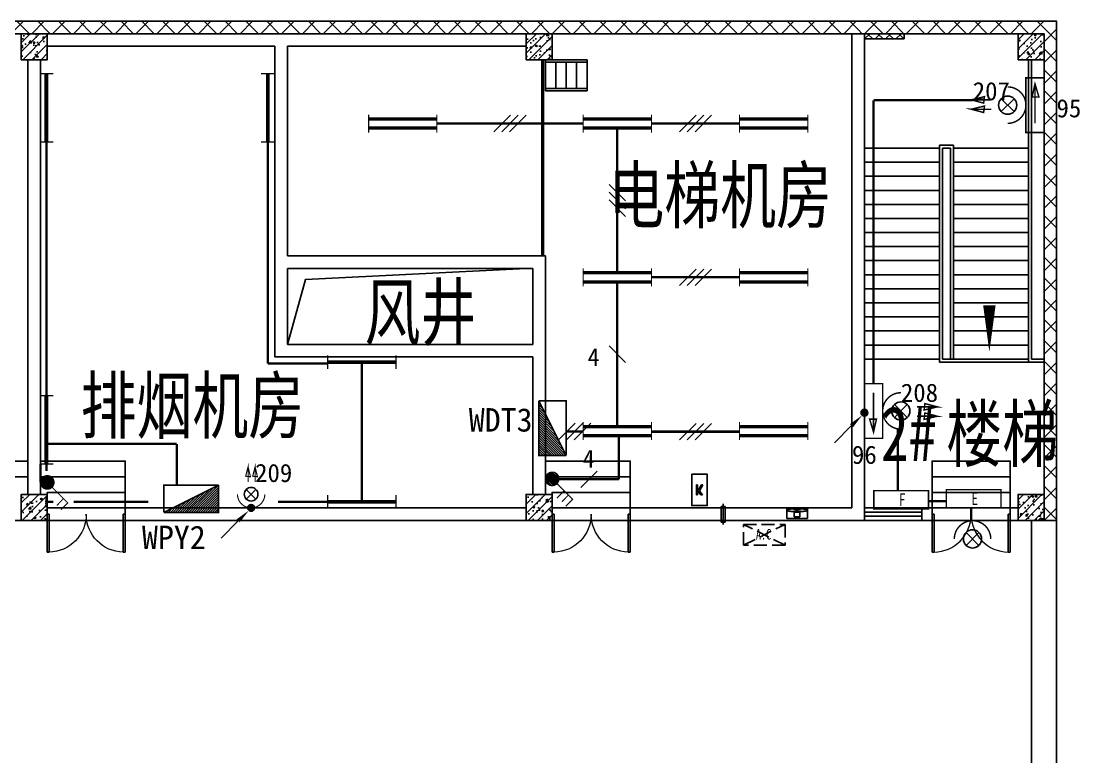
# Model space of a CAD drawing. Header units: millimetres. Extents: x -633009578 to 5705885, y -633235091 to 2571734.
# Drawn here: x 3148226 to 3168564, y 1772623 to 1786753 of the extents above; entities that cross this region are included whole.
import ezdxf

# ---------------------------------------------------------------- set-up
doc = ezdxf.new("R2010")
doc.units = ezdxf.units.MM
doc.header["$LTSCALE"] = 1000
doc.header["$MEASUREMENT"] = 0
doc.linetypes.add('DASH', pattern=[0.35, 0.25, -0.1])
doc.layers.get('0').update_dxf_attribs({"color": 9})
for name, color, linetype in [('000000000000电气', 7, 'Continuous'), ('3T_WOOD', 21, 'Continuous'), ('A-COLUM(柱)', 255, 'Continuous'), ('A-DOOR(门）', 4, 'Continuous'), ('A-EQPM(设备)', 15, 'Continuous'), ('A-F-AREA(计算)', 5, 'Continuous'), ('A-HATH(填充)', 8, 'Continuous'), ('A-LM-QPM(设备)', 8, 'Continuous'), ('A-LM-RAIL(栏杆)', 167, 'Continuous'), ('A-OTHER(其它)', 192, 'Continuous'), ('A-ROOF(屋顶)', 11, 'Continuous'), ('A-ROOF-G(钢构)', 25, 'Continuous'), ('A-STAR(楼梯)', 51, 'Continuous'), ('A-TEXT(房间)', 243, 'Continuous'), ('A-WALL(墙)', 255, 'Continuous'), ('A-WINDOW（窗）', 4, 'Continuous'), ('DIM_SYMB', 3, 'Continuous'), ('DUCT-排烟管设备', 7, 'Continuous'), ('WALL', 9, 'Continuous'), ('电-弱电平面-箭头', 3, 'Continuous'), ('电-强电平面-标注', 3, 'Continuous'), ('电-强电平面-线缆', 3, 'Continuous'), ('设备-照明', 3, 'Continuous'), ('设备-箱柜', 3, 'Continuous')]:
    doc.layers.add(name, color=color, linetype=linetype)
doc.styles.add('_TCH', font='simhei.ttf', dxfattribs={"width": 0.75, "bigfont": 'hztxt.shx'})
doc.styles.add('_TCH_DIM', font='simhei.ttf', dxfattribs={"width": 0.8, "bigfont": 'hztxt.shx'})
doc.styles.add('ELEC-DIM', font='simhei.ttf')
doc.styles.add('IDQSTYLE', font='simhei.ttf', dxfattribs={"width": 0.707, "bigfont": 'hztxt.shx'})
doc.styles.get("Standard").update_dxf_attribs({"font": 'simhei.ttf', "bigfont": 'hztxt.shx'})
doc.styles.add('宋体', font='simhei.ttf')
pattern_1 = [(45, (-2085598.514908035, -974312.4123308776), (-200.0002033111466, 200.0002033111467), []), (135, (-2085598.514908035, -974312.4123308776), (-200.0002033111467, -200.0002033111466), [])]

# ---------------------------------------------------------------- blocks, each defined once
blk = doc.blocks.new('31231')
at = {"layer": 'A-EQPM(设备)', "linetype": 'DASH', "ltscale": 500}
blk.add_lwpolyline([(46923.81837394973, 1033154.040788963), (47003.81837394973, 1033154.040788963), (47003.81837394973, 1032854.040788963), (46923.81837394973, 1032854.040788963)], close=True, dxfattribs=at)
blk.add_lwpolyline([(46963.81837394973, 1033204.040788963), (46963.81837394973, 1032804.040788963)], dxfattribs=at)
blk = doc.blocks.new('VdFDAFDFfasdgfswgre')
at = {"layer": 'A-LM-QPM(设备)'}
for p, q in [((-18.82899837940931, -406.182118716184), (32.44091908354312, -219.865729555022)), ((5.094279481098056, -412.765245873481), (-18.82899837940931, -406.182118716184)), ((26.97990751266479, -333.232229411602), (5.094279481098056, -412.765245873481)), ((49.2817729152739, -324.0305588338524), (26.97990751266479, -333.232229411602)), ((26.97990751266479, -333.232229411602), (49.2817729152739, -324.0305588338524)), ((67.04131023027003, -429.8116214922629), (26.97990751266479, -333.232229411602)), ((32.44091908354312, -219.865729555022), (56.36419694311917, -226.448856712319)), ((56.36419694311917, -226.448856712319), (37.18157476373017, -296.1590703437105)), ((37.18157476373017, -296.1590703437105), (49.2817729152739, -324.0305588338524)), ((49.2817729152739, -324.0305588338524), (125.9159782715142, -245.5878820237704)), ((153.1663345098495, -253.0865434217267), (58.93851659074426, -349.0140868732706)), ((58.93851659074426, -349.0140868732706), (97.61874484550208, -438.2258171304129)), ((125.9159782715142, -245.5878820237704), (153.1663345098495, -253.0865434217267)), ((97.61874484550208, -438.2258171304129), (67.04131023027003, -429.8116214922629))]:
    blk.add_line(p, q, dxfattribs=at)
blk.add_lwpolyline([(0, 0), (289.248551459983, -79.59444376500323), (130.0596639309078, -658.0915466849692), (-159.1888875309378, -578.4971029208973)], close=True, dxfattribs=at)
blk = doc.blocks.new('1fdasdas')
at = {"layer": 'A-EQPM(设备)', "linetype": 'DASH'}
for p, q in [((800.000240216963, -0.0003133723512291908), (0.0002401703968644142, 399.9996865927242)), ((0.0002401703968644142, -0.0003133723512291908), (800.000240216963, 399.9996865927242))]:
    blk.add_line(p, q, dxfattribs=at)
blk.add_lwpolyline([(0.0002401703968644142, 399.9996865927242), (800.000240216963, 399.9996865927242), (800.000240216963, -0.0003133723512291908), (0.0002401703968644142, -0.0003133723512291908)], close=True, dxfattribs=at)
at = {"layer": 'A-EQPM(设备)', "style": '_TCH_DIM', "width": 0.7058823529411765}
blk.add_text('A.C', height=204, dxfattribs=at).set_placement((239.6609672275372, 108.2505295248702))
blk = doc.blocks.new('$轴流风机$00000011')
for p, q in [((-500, 500, 1e-08), (-500, -500, 1e-08)), ((500, 500, 1e-08), (-500, 500, 1e-08)), ((-339.4800092864898, 134.6796910074772, 1e-08), (-339.4800092864898, -134.6796910074772, 1e-08)), ((87.95522044965765, 134.6796910074772, 1e-08), (-339.4800092864898, 134.6796910074772, 1e-08)), ((87.95522044965765, -134.6796910074772, 1e-08), (87.95522044965765, 134.6796910074772, 1e-08)), ((87.95522044965765, 0, 1e-08), (288.4946038684575, 0, 1e-08)), ((500, -500, 1e-08), (500, 500, 1e-08)), ((-500, -500, 1e-08), (500, -500, 1e-08)), ((-339.4800092864898, -134.6796910074772, 1e-08), (87.95522044965765, -134.6796910074772, 1e-08))]:
    blk.add_line(p, q)
for centre, radius, start, end in [((633.07206670288, 238.2729985965852, 1e-08), 465.0358888982827, 168.1126115914812, 180), ((633.07206670288, 238.2729985965852, 1e-08), 465.0358888974643, 180, 191.8873884085187), ((462.4428888200782, 274.1909822780144, 1e-08), 290.6672624295167, 153.0603398671826, 168.1126115914812), ((462.4428888200782, 202.3550149151561, 1e-08), 290.6672624290152, 191.8873884085187, 206.9396601328174), ((355.1290658579092, 328.7278263123881, 1e-08), 170.2906702038428, 129.1821255884627, 153.0603398671826), ((355.1290658579092, 147.8181708826014, 1e-08), 170.2906702042031, 206.9396601328174, 230.8178744115374), ((288.4946038684575, 410.4818086252635, 1e-08), 64.8209345055534, 90, 129.1821255884627), ((288.4946038684575, 66.06418856972596, 1e-08), 64.82093450569862, 230.8178744115374, 270), ((288.4946038684575, 410.4818086252635, 1e-08), 64.82093450552276, 50.81787441153735, 90), ((288.4946038684575, 66.06418856972596, 1e-08), 64.82093450561933, 270, 309.1821255884627), ((221.8601418790058, 328.7278263123881, 1e-08), 170.2906702037323, 26.93966013281736, 50.81787441153735), ((221.8601418790058, 147.8181708826014, 1e-08), 170.2906702039885, 309.1821255884627, 333.0603398671827), ((114.5463189241127, 274.1909822780144, 1e-08), 290.6672624295164, 11.88738840851878, 26.93966013281736), ((114.5463189241127, 202.3550149151561, 1e-08), 290.6672624293529, 333.0603398671827, 348.1126115914813), ((-56.08285895868903, 238.2729985965852, 1e-08), 465.0358888982828, 0, 11.88738840851878), ((-56.08285895868903, 238.2729985965852, 1e-08), 465.035888898019, 348.1126115914813, 0), ((633.07206670288, -238.2729985965852, 1e-08), 465.0358888974643, 168.1126115914812, 180), ((633.07206670288, -238.2729985965852, 1e-08), 465.0358888982922, 180, 191.8873884085187), ((462.4428888200782, -202.3550149151561, 1e-08), 290.6672624290063, 153.0603398671826, 168.1126115914812), ((462.4428888200782, -274.1909822780144, 1e-08), 290.6672624295167, 191.8873884085187, 206.9396601328174), ((355.1290658579092, -147.8181708826014, 1e-08), 170.2906702042102, 129.1821255884627, 153.0603398671826), ((355.1290658579092, -328.7278263123881, 1e-08), 170.2906702038428, 206.9396601328174, 230.8178744115374), ((288.4946038684575, -66.06418856972596, 1e-08), 64.82093450570038, 90, 129.1821255884627), ((288.4946038684575, -410.4818086252635, 1e-08), 64.82093450555568, 230.8178744115374, 270), ((288.4946038684575, -66.06418856972596, 1e-08), 64.82093450561933, 50.81787441153735, 90), ((288.4946038684575, -410.4818086252635, 1e-08), 64.82093450552276, 270, 309.1821255884627), ((221.8601418790058, -147.8181708826014, 1e-08), 170.290670203996, 26.93966013281736, 50.81787441153735), ((221.8601418790058, -328.7278263123881, 1e-08), 170.2906702037334, 309.1821255884627, 333.0603398671827), ((114.5463189241127, -202.3550149151561, 1e-08), 290.6672624293437, 11.88738840851878, 26.93966013281736), ((114.5463189241127, -274.1909822780144, 1e-08), 290.6672624295169, 333.0603398671827, 348.1126115914813), ((-56.08285895868903, -238.2729985965852, 1e-08), 465.035888898019, 0, 11.88738840851878), ((-56.08285895868903, -238.2729985965852, 1e-08), 465.0358888982919, 348.1126115914813, 0)]:
    blk.add_arc(centre, radius, start, end)
for p in [(-500, 0, 1e-08), (500, 0, 1e-08)]:
    blk.add_point(p)
blk = doc.blocks.new('$DorLib2D$00000002')
for p, q in [((-0.5, -5.684341886080802e-17), (-0.5000000000000007, 0.4875)), ((-0.4750000000000007, 0.4875), (-0.5000000000000007, 0.4875)), ((-0.475, -2.842170943040401e-17), (-0.4750000000000007, 0.4875)), ((0.475, -2.842170943040401e-17), (0.4750000000000007, 0.4875)), ((0.4750000000000007, 0.4875), (0.5000000000000007, 0.4875)), ((0.5, -5.684341886080802e-17), (0.5000000000000007, 0.4875)), ((-0.5, -5.684341886080802e-17), (-0.475, -2.842170943040401e-17)), ((0.5, -5.684341886080802e-17), (0.475, -2.842170943040401e-17))]:
    blk.add_line(p, q)
at = {"lineweight": 13}
for centre, start, end in [((-0.4875, -4.263256414560601e-17), 0, 88.53071641864632), ((0.4875, -4.263256414560601e-17), 91.4692835813537, 180)]:
    blk.add_arc(centre, 0.4875, start, end, dxfattribs=at)
blk = doc.blocks.new('$TCHSYS$WIN2D')
for p, q in [((-0.5, 0.5), (0.5, 0.5)), ((-0.5, 0.5), (-0.4999999999999999, -0.5)), ((0.5, 0.5), (0.4999999999999998, -0.5)), ((0.5, 0.1666666666666666), (-0.5, 0.1666666666666666)), ((0.5, -0.1666666666666667), (-0.5, -0.1666666666666667)), ((-0.4999999999999999, -0.5), (0.5, -0.5))]:
    blk.add_line(p, q)
blk = doc.blocks.new('_FZH')
h = blk.add_hatch()
h.set_pattern_fill('钢筋混凝土', color=256, scale=0.1, style=0)
h.set_pattern_definition([(45, (0, 0), (-0.1767766952966369, 0.1767766952966369), []), (50, (0, 0), (0.7172601826007535, -0.06275213498259512), [0.07500000000000001, -0.8250000000000001]), (355, (0, 0), (-0.138751333613, 0.7521921337000119), [0.06, -0.66]), (100.4514, (0.05977168000000001, -0.00522934), (0.5785093817140216, 0.6894395420609536), [0.06374019, -0.701142112]), (46.1842, (0, 0.2), (1.067241048625645, -0.1655190143290181), [0.1125, -1.2375]), (96.6356, (0.088936745, 0.186206693), (0.9346627055487033, 0.9741178709004418), [0.095610288, -1.051713]), (351.1842, (0, 0.2), (0.9346619451336272, 0.9741186009253247), [0.09000000000000001, -0.9900000000000001]), (21, (0.1, 0.15), (0.5969070521184617, -0.4026188906653388), [0.07500000000000001, -0.8250000000000001]), (326, (0.1, 0.15), (0.2433153319215824, 0.7251500450468529), [0.06, -0.66]), (71.4514, (0.149742233, 0.116448394), (0.84022262858149, 0.3225304967099524), [0.06374019, -0.701142112]), (37.50000000000001, (0, 0), (0.01215985531729062, 0.3328938538313115), [0, -0.652, 0, -0.67, 0, -0.6625000000000001]), (7.499999999999999, (0, 0), (0.2630695374421486, 0.3944117118823603), [0, -0.382, 0, -0.637, 0, -0.2525]), (-32.5, (-0.223, 0), (0.533822436172409, -0.02255487173437976), [0, -0.25, 0, -0.78, 0, -1.035]), (-42.5, (-0.323, 0), (0.5831861693423862, 0.1001049823323177), [0, -0.325, 0, -0.518, 0, -0.735])])
h.paths.add_polyline_path([(-0.5, -0.5), (0.5, -0.5), (0.5, 0.5), (-0.5, 0.5)])
blk.add_lwpolyline([(-0.5, -0.5), (0.5, -0.5), (0.5, 0.5), (-0.5, 0.5)], close=True)
blk = doc.blocks.new('G$C91E54488')
at = {"layer": 'A-HATH(填充)'}
h = blk.add_hatch(dxfattribs=at)
h.set_pattern_fill('多孔材料', color=256, scale=100, style=0)
h.set_pattern_definition(pattern_1)
h.paths.add_polyline_path([(-17400.00094417762, 135099.9999998963), (-17400.00094417762, 135339.9999998963), (-28350.00094409753, 135339.9999998963), (-28350.00094409753, 135099.9999998963)])
h = blk.add_hatch(dxfattribs=at)
h.set_pattern_fill('多孔材料', color=256, scale=100, style=0)
h.set_pattern_definition(pattern_1)
h.paths.add_polyline_path([(-3070.000944098923, 135099.9999998963), (-3070.000944098923, 135339.9999998963), (-17400.00094417762, 135339.9999998963), (-17400.00094417762, 135099.9999998963)])
h = blk.add_hatch(dxfattribs=at)
h.set_pattern_fill('多孔材料', color=256, scale=100, style=0)
h.set_pattern_definition(pattern_1)
h.paths.add_polyline_path([(499.9990557907149, 135099.9999999873), (739.9990557353012, 135339.9999998551), (-3070.000944098923, 135339.9999998963), (-3070.000944098923, 135099.9999998963)])
h = blk.add_hatch(dxfattribs=at)
h.set_pattern_fill('多孔材料', color=256, scale=100, style=0)
h.set_pattern_definition(pattern_1)
h.paths.add_polyline_path([(739.9990557720885, 125749.999999896), (739.9990557353012, 135339.9999998551), (499.9990557907149, 135099.9999999873), (499.9990557720885, 125749.999999896)])
h = blk.add_hatch(dxfattribs=at)
h.set_pattern_fill('多孔材料', color=256, scale=50, style=0)
h.set_pattern_definition([(45, (-2085698.514908035, -974312.4123308776), (-100.0001016555733, 100.0001016555733), []), (135, (-2085698.514908035, -974312.4123308776), (-100.0001016555733, -100.0001016555733), [])])
h.paths.add_polyline_path([(-2949.996072227135, 134999.9999998986), (-2189.99607214611, 134999.9999998986), (-2189.99607214611, 135099.9999998986), (-2949.996072227135, 135099.9999998986)])
at = {"layer": 'A-DOOR(门）'}
for p, q in [((-17149.99120036978, 125989.9999998879), (-18649.99120036978, 125989.9999998879)), ((-7449.991200644057, 125989.9999998879), (-8949.991200644057, 125989.9999998879)), ((-150.0009441687725, 125989.9999998879), (-1650.000944168773, 125989.9999998879)), ((-17149.99120036978, 125749.9999998879), (-18649.99120036978, 125749.9999998879)), ((-7449.991200644057, 125749.9999998879), (-8949.991200644057, 125749.9999998879)), ((-150.0009441687725, 125749.9999998879), (-1650.000944168773, 125749.9999998879))]:
    blk.add_line(p, q, dxfattribs=at)
at = {"layer": 'A-F-AREA(计算)'}
blk.add_lwpolyline([(-28350.00094409753, 135339.9999998963), (739.9990557916462, 135339.9999998963), (739.9990557916462, 125749.9999998655), (-28350.00094409753, 125749.9999998655)], close=True, dxfattribs=at)
at = {"layer": 'A-LM-RAIL(栏杆)'}
for points in [[(-9144.89515545033, 130829.9999999554), (-9144.895155451726, 134599.9999999431)], [(-9114.89515545033, 130829.9999999554), (-9114.895155451726, 134599.9999999431)]]:
    blk.add_lwpolyline(points, dxfattribs=at)
at = {"layer": 'A-OTHER(其它)'}
blk.add_lwpolyline([(-14034.996069788, 129129.9999997612), (-13687.92904941086, 130376.6820438349), (-9450.000944076106, 130589.9999998371)], dxfattribs=at)
at = {"layer": 'A-ROOF(屋顶)'}
blk.add_line((739.9990557916462, 125749.9999998655), (739.9990558009595, 67399.99999993795), dxfattribs=at)
blk.add_lwpolyline([(259.9990584207699, 77499.99999993795), (259.9990714499727, 125749.9999998045)], dxfattribs=at)
at = {"layer": 'A-ROOF-G(钢构)'}
for points in [[(-9079.895161451306, 134599.999999938), (-8279.895161451306, 134599.999999938)], [(-9079.895161451306, 133999.999999938), (-9079.895161451306, 134599.999999938)], [(-9079.895161451306, 134549.999999938), (-8279.895161451306, 134549.999999938)], [(-8879.895161451306, 134049.999999938), (-8879.895161451306, 134549.999999938)], [(-8679.895161451306, 134049.999999938), (-8679.895161451306, 134549.999999938)], [(-8479.895161451306, 134049.999999938), (-8479.895161451306, 134549.999999938)], [(-8279.895161451306, 133999.999999938), (-8279.895161451306, 134599.999999938)], [(-9079.895161451306, 134049.999999938), (-8279.895161451306, 134049.999999938)], [(-9079.895161451306, 133999.999999938), (-8279.895161451306, 133999.999999938)]]:
    blk.add_lwpolyline(points, dxfattribs=at)
at = {"layer": 'A-STAR(楼梯)'}
for p, q in [((0.003927902318537235, 135099.9999998516), (-2950.000944097526, 135099.9999998963)), ((-2950.000944097526, 135099.9999998963), (-2950.000944097526, 132899.9999998963)), ((199.9990559024736, 132899.9999998963), (199.9990559206344, 134600.0000001771)), ((-2950.000944097526, 132899.9999998963), (-2950.000944097526, 128849.9999998963)), ((-1510.000944134779, 132899.9999998516), (-2950.000944097526, 132899.9999998963)), ((-2950.000944097526, 132899.9999998963), (-1510.000944134779, 132899.9999998492)), ((-1240.000944148749, 132960.0000017117), (-1510.00094414223, 132960.0000017117)), ((-1510.00094414223, 132960.0000017117), (-1510.00094414223, 128789.9999999678)), ((-1450.000944097526, 132899.9999998963), (-1450.000944097526, 128849.9999998963)), ((-1300.000944148749, 132899.9999993866), (-1450.00094414223, 132899.9999993866)), ((-1450.00094414223, 132899.9999993866), (-1450.00094414223, 128849.9999999678)), ((-1450.000945202541, 132899.999999961), (-1300.000947650522, 132899.9999998516)), ((-1300.000944097526, 128849.9999998963), (-1300.000944097526, 132899.9999998963)), ((-1300.000944097526, 128849.9999998963), (-1300.000944148749, 132899.9999993866)), ((-1240.000944097526, 128849.9999998963), (-1240.000944148749, 132960.0000017117)), ((-1240.000944243744, 132899.9999998516), (199.9990559024736, 132899.9999998963)), ((-1240.000944243744, 132899.9999998516), (199.9990559024736, 132899.9999998963)), ((199.9990559024736, 128849.9999998963), (199.9990559024736, 132899.9999998963)), ((-1510.000944134779, 132629.9999998516), (-2950.000944097526, 132629.9999998963)), ((-1240.000944240484, 132629.9999998516), (199.9990559024736, 132629.9999998963)), ((-1510.000944134779, 132359.9999998516), (-2950.000944097526, 132359.9999998963)), ((-1240.000944237225, 132359.9999998516), (199.9990559024736, 132359.9999998963)), ((-1510.000944134779, 132089.9999998516), (-2950.000944097526, 132089.9999998963)), ((-1240.000944233499, 132089.9999998516), (199.9990559024736, 132089.9999998963)), ((-1510.000944134779, 131819.9999998516), (-2950.000944097526, 131819.9999998963)), ((-1240.00094423024, 131819.9999998516), (199.9990559024736, 131819.9999998963)), ((-1510.000944134779, 131549.9999998516), (-2950.000944097526, 131549.9999998963)), ((-1240.00094422698, 131549.9999998516), (199.9990559024736, 131549.9999998963)), ((-1510.000944134779, 131279.9999998516), (-2950.000944097526, 131279.9999998963)), ((-1240.000944223721, 131279.9999998516), (199.9990559024736, 131279.9999998963)), ((-1510.000944134779, 131009.9999998516), (-2950.000944097526, 131009.9999998963)), ((-1240.000944220461, 131009.9999998516), (199.9990559024736, 131009.9999998963)), ((-1510.000944134779, 130739.9999998516), (-2950.000944097526, 130739.9999998963)), ((-1240.000944216736, 130739.9999998516), (199.9990559024736, 130739.9999998963)), ((-1510.000944134779, 130469.9999998516), (-2950.000944097526, 130469.9999998963)), ((-1240.000944213476, 130469.9999998516), (199.9990559024736, 130469.9999998963)), ((-1510.000944134779, 130199.9999998516), (-2950.000944097526, 130199.9999998963)), ((-1240.000944210216, 130199.9999998516), (199.9990559024736, 130199.9999998963)), ((-1510.000944134779, 129929.9999998516), (-2950.000944097526, 129929.9999998963)), ((-1240.000944206491, 129929.9999998516), (199.9990559024736, 129929.9999998963)), ((-1510.000944134779, 129659.9999998516), (-2950.000944097526, 129659.9999998963)), ((-1240.000944203697, 129659.9999998516), (199.9990559024736, 129659.9999998963)), ((-1510.000944134779, 129389.9999998516), (-2950.000944097526, 129389.9999998963)), ((-1240.000944199972, 129389.9999998516), (199.9990559024736, 129389.9999998963)), ((-1510.000944134779, 129119.9999998516), (-2950.000944097526, 129119.9999998963)), ((-1240.000944196247, 129119.9999998516), (199.9990559024736, 129119.9999998963)), ((-1510.000944134779, 128849.9999998516), (-2950.000944097526, 128849.9999998963)), ((-1510.00094414223, 128789.9999999678), (199.9990559024736, 128789.9999998963)), ((-1450.00094414223, 128849.9999999678), (199.9990559024736, 128849.9999998963)), ((-1300.000944097526, 128849.9999998963), (-1450.000944097526, 128849.9999998963)), ((-1300.000944097526, 128849.9999998963), (-1240.000944193453, 128849.9999998516)), ((-1300.000944097526, 128849.9999998963), (-1240.000944097526, 128849.9999998963)), ((-1240.000944193453, 128849.9999998516), (199.9990559024736, 128849.9999998963)), ((199.9990559024736, 128849.9999998963), (199.9990559024736, 128789.9999998963))]:
    blk.add_line(p, q, dxfattribs=at)
for points in [[(259.9990562116727, 134599.999999938), (259.9990562116727, 128849.9999998965), (499.999055902008, 128849.9999998965)], [(199.9990559024736, 134299.9999998963), (199.999056215398, 128789.9999998965), (499.999055902008, 128789.9999998965)], [(-20650.00094412314, 126589.9999999356), (-20650.00094412314, 126889.9999999356), (-19019.99607230816, 126889.9999999352), (-19019.99607230816, 126589.9999998637)], [(-17149.99120049691, 126589.9999999356), (-17149.99120049691, 126889.9999999356), (-18779.99607231189, 126889.9999999352), (-18779.99607231189, 126589.9999998637)], [(-7449.99120055465, 126589.9999999691), (-7449.991200555116, 126889.9999999691), (-9079.996072325855, 126889.999999968), (-9079.996072325855, 126589.9999998965)], [(-1650.000944167376, 126589.9999989838), (-1650.000944167376, 126889.9999989838), (-150.0009441683069, 126889.9999989838), (-150.0009441683069, 126589.9999989123)], [(-20650.00094412314, 126289.9999999356), (-20650.00094412314, 126589.9999999356), (-19019.99607230909, 126589.9999999352), (-19019.99607230909, 126289.9999998637)], [(-17149.99120049691, 126289.9999999356), (-17149.99120049691, 126589.9999999356), (-18779.99607231095, 126589.9999999352), (-18779.99607231095, 126289.9999998637)], [(-7449.991200554185, 126289.9999999691), (-7449.99120055465, 126589.9999999691), (-9079.996072325855, 126589.999999968), (-9079.996072325855, 126289.9999998965)], [(-1650.000944167376, 126289.9999989838), (-1650.000944167376, 126589.9999989838), (-150.0009441683069, 126589.9999989838), (-150.0009441683069, 126289.9999989123)], [(-17149.99120049691, 125989.9999999356), (-17149.99120049691, 126289.9999999356), (-18649.99120049644, 126289.9999999356), (-18649.99120049644, 125989.9999998641)], [(-7449.991200554185, 125989.9999999691), (-7449.991200554185, 126289.9999999691), (-8949.991200553719, 126289.999999968), (-8949.991200553253, 125989.9999998965)], [(-1650.000944167376, 125989.9999989838), (-1650.000944167376, 126289.9999989838), (-150.0009441683069, 126289.9999989838), (-150.0009441683069, 125989.9999989123)]]:
    blk.add_lwpolyline(points, dxfattribs=at)
at = {"layer": 'A-WALL(墙)'}
for p, q in [((-17520.00094487937, 135099.9999996774), (-18650.00094416831, 135099.9999996907)), ((-17520.00094487937, 135099.9999996774), (-17520.00094487984, 135099.999999883)), ((-14154.99606973026, 135099.9999998767), (-17280.0009448994, 135099.9999999384)), ((-17280.0009448994, 135099.9999999384), (-17280.0009448994, 135099.9999998951)), ((-13724.99606746249, 135099.9999998767), (-14154.99606973026, 135099.9999998767)), ((-9450.000944168307, 135099.9999998993), (-13719.99606531486, 135099.9999998767)), ((-3190.00094410032, 125989.9999999065), (-3190.000944099855, 135099.9999998832)), ((-2950.000944104046, 125989.9999998993), (-2950.000944104046, 135099.9999998832)), ((-2949.996072227135, 135099.9999998986), (-2189.99607214611, 135099.9999998986)), ((-2949.996072227135, 135099.9999998986), (-2949.996072227135, 134999.9999998986)), ((-2189.99607214611, 135099.9999998986), (-2189.99607214611, 134999.9999998986)), ((-18899.99607231002, 134979.9999998767), (-18899.99607231002, 134979.9999998767)), ((-18899.99607231002, 134839.9999998865), (-18899.99607231002, 134839.9999998865)), ((-17400.00094417762, 134859.9999998767), (-18650.00094416831, 134860.0000001265)), ((-14274.99606980197, 134859.999999771), (-17400.00094417762, 134859.9999998767)), ((-14274.99606980197, 134859.999999771), (-14274.99606973026, 130709.99999987)), ((-13724.99606746249, 134859.9999998767), (-14034.99606980244, 134859.9999999698)), ((-14034.99606980244, 134859.9999999698), (-14034.99606980197, 130829.9999998362)), ((-9450.000944168307, 134859.9999997859), (-13719.99606531486, 134859.9999998767)), ((-2949.996072227135, 134999.9999998986), (-2189.99607214611, 134999.9999998986)), ((-18899.99607231002, 134699.9999998963), (-18899.99607231002, 134699.9999998963)), ((-19019.99607231002, 126249.9999998963), (-19019.99607228301, 134600.0000001771)), ((-18779.99607231002, 126249.9999998963), (-18779.99607234076, 134600.0000001771)), ((-9079.996072260663, 130829.9999998362), (-14034.99606980197, 130829.9999998362)), ((-9079.996072260663, 130829.9999998362), (-9079.996072325855, 129009.9999997785)), ((-14274.99606969301, 128889.9999997179), (-14274.9960697284, 130709.9999998653)), ((-14034.99606970605, 129129.9999997722), (-14034.99606970605, 130589.9999998807)), ((-9319.996072247624, 130589.9999998804), (-14034.99606970605, 130589.9999998807)), ((-9319.996072247624, 130589.9999998804), (-9319.996072247624, 129129.9999997719)), ((-9319.996072247624, 129129.9999997719), (-14034.99606970605, 129129.9999997722)), ((-9079.996072325855, 129009.9999997785), (-9079.996072325855, 126249.9999998963)), ((-9319.99607240688, 128889.9999997179), (-14274.99606969301, 128889.9999997179)), ((-9319.99607240688, 128889.9999997179), (-9319.996072325855, 126249.9999998963)), ((-9450.000944168307, 125989.9999999298), (-17149.99120045453, 125989.9999998821)), ((-17149.99120045453, 125989.9999998821), (-17149.99120045453, 125749.9999998821)), ((-3190.00094410032, 125989.9999999065), (-7449.991200963035, 125989.9999998939)), ((-7449.991200963035, 125989.9999998939), (-7449.991200963035, 125749.9999999065)), ((-2950.000944717322, 125749.9999997454), (-2950.000944717787, 125990.000000008)), ((-1650.000944208354, 125990.0000000031), (-1850.000944208819, 125990.0000000038)), ((-1850.000944208819, 125990.0000000038), (-1850.000944208819, 125749.9999997454)), ((-1650.000944208819, 125749.9999997454), (-1650.000944208354, 125990.0000000031)), ((-0.0009441683068871498, 125989.9999987317), (-150.0009442088194, 125989.9999999976)), ((-150.0009442088194, 125989.9999999976), (-150.0009442088194, 125749.9999997454)), ((-17149.99120045453, 125749.9999998821), (-9450.000944168307, 125749.9999998551)), ((-7449.991200963035, 125749.9999999065), (-3070.000944098458, 125749.9999998879)), ((-3070.000944098458, 125749.9999998879), (-2950.000944717322, 125749.9999997454)), ((-1850.000944208819, 125749.9999997454), (-1650.000944208819, 125749.9999997454)), ((-150.0009442088194, 125749.9999997454), (-0.0009441683068871498, 125750.000001059))]:
    blk.add_line(p, q, dxfattribs=at)
at = {"layer": 'DIM_SYMB'}
blk.add_lwpolyline([(-2200.000944097526, 128714.9999998963, 0, 0, 0), (-2200.000944097526, 133999.9999998963, 0, 0, 0), (-550.0009440975264, 133999.9999998963, 0, 0, 0), (-550.0009440975264, 128984.9999998963, 0, 240.0000000000001, 0), (-550.0009440975264, 129884.9999998963, 0, 0, 0)], format="xyseb", dxfattribs=at)
at = {"layer": 'WALL'}
for p, q in [((-17400.00094417762, 135339.9999998963), (-28350.00094409753, 135339.9999998963)), ((-3070.000944098923, 135339.9999998963), (-17400.00094417762, 135339.9999998963)), ((739.9990557353012, 135339.9999998551), (-3070.000944098923, 135339.9999998963)), ((739.9990557720885, 125749.999999896), (739.9990557353012, 135339.9999998551)), ((-17400.00094417762, 135099.9999998963), (-28350.00094409753, 135099.9999998963)), ((-3070.000944098923, 135099.9999998963), (-17400.00094417762, 135099.9999998963)), ((499.9990557907149, 135099.9999999873), (-3070.000944098923, 135099.9999998963)), ((499.9990557720885, 125749.999999896), (499.9990557907149, 135099.9999999873)), ((499.9990557720885, 125749.999999896), (739.9990557720885, 125749.999999896))]:
    blk.add_line(p, q, dxfattribs=at)
at = {"layer": 'A-COLUM(柱)', "xscale": 500, "yscale": 500, "zscale": 500}
for p in [(-18900.0009440938, 134849.9999998702), (-9200.000944097526, 134849.9999998963), (250.0039276741445, 134849.999999938), (-18900.00094409753, 125999.9999998963), (-9200.000944097526, 125999.9999998963), (249.999055787921, 125999.9999998963)]:
    blk.add_blockref('_FZH', p, dxfattribs=at)
at = {"layer": 'A-DOOR(门）', "yscale": 1500, "rotation": 180}
for p, xscale, zscale in [((-17899.99120036978, 125869.9999998879), -1500, -1500), ((-8199.991200644057, 125869.9999998879), -1500, -1500), ((-900.0009441687725, 125869.9999998879), 1500, 1500)]:
    blk.add_blockref('$DorLib2D$00000002', p, dxfattribs=dict(at, xscale=xscale, zscale=zscale))
at = {"layer": 'A-EQPM(设备)', "color": 6, "xscale": -1}
blk.add_blockref('31231', (41300.9732302879, -907134.0407890751), dxfattribs=at)
at = {"layer": 'A-EQPM(设备)', "color": 6}
blk.add_blockref('1fdasdas', (-5275.653781532776, 125273.5423961097), dxfattribs=at)
at = {"layer": 'A-LM-QPM(设备)', "rotation": 15.38565984453274}
blk.add_blockref('VdFDAFDFfasdgfswgre', (-6269.095015133731, 126637.1051770557), dxfattribs=at)
at = {"layer": 'A-WINDOW（窗）', "xscale": 1100, "yscale": 240, "zscale": 1100, "rotation": 180}
blk.add_blockref('$TCHSYS$WIN2D', (-2400.000944474712, 125869.9999998879), dxfattribs=at)
at = {"layer": 'DUCT-排烟管设备', "xscale": 0.2, "yscale": 0.4, "zscale": 1600, "rotation": 89.9999999999999}
blk.add_blockref('$轴流风机$00000011', (-4244.05115569476, 125889.9999998828, -1.6e-05), dxfattribs=at)
at = {"layer": 'A-TEXT(房间)', "style": '_TCH', "width": 0.75}
for s, p in [('电梯机房', (-7869.80133425165, 131473.2764062189)), ('风井', (-12552.99693945702, 129225.4090397622)), ('排烟机房', (-18008.45662456471, 127433.0883228671)), ('2#', (-2636.530944313854, 126889.3556996566)), ('楼梯', (-1376.530944313854, 126889.3556996566))]:
    blk.add_text(s, height=1050, dxfattribs=at).set_placement(p)
blk = doc.blocks.new('HC000080')
at = {"color": 0, "linetype": 'Continuous', "const_width": 0.2}
blk.add_lwpolyline([(-3.75, 1.25), (3.75, 1.25), (3.75, -1.25), (-3.75, -1.25), (-3.75, 1.25)], dxfattribs=at)
at = {"color": 0, "style": 'IDQSTYLE', "width": 0.7}
for tag, p in [('E', (-0.3130491551307273, -0.8903283460458624)), ('PSFHATT', (5.75, -1.25))]:
    blk.add_attdef(tag, p, '', height=1.715220417977644, dxfattribs=at)
blk = doc.blocks.new('HC000078')
at = {"color": 0, "linetype": 'Continuous', "const_width": 0.2}
for points in [[(-3.750000000000028, 1.25), (3.75, 1.25), (3.75, -1.25), (-3.750000000000028, -1.25), (-3.750000000000028, 1.25)], [(2.5, 0), (-2.500000000000028, 0)]]:
    blk.add_lwpolyline(points, dxfattribs=at)
blk.add_lwpolyline([(2.917016710174721, 0), (1.120131515022848, 0.3984556212736834), (1.120131515022848, -0.539087017017323)], close=True, dxfattribs=at)
at = {"color": 0, "style": 'IDQSTYLE', "width": 0.7}
blk.add_attdef('PSFHATT', (5.75, -1.25), '', height=2.5, dxfattribs=at)
blk = doc.blocks.new('HC000064')
at = {"color": 0, "linetype": 'Continuous'}
for p, q in [((-0.8838834764831063, -0.8838834764831063), (0.8838834764831063, 0.8838834764831063)), ((-0.8838834764830494, 0.8838834764831063), (0.8838834764831631, -0.8838834764831063))]:
    blk.add_line(p, q, dxfattribs=at)
at = {"color": 0, "linetype": 'Continuous', "const_width": 0.2}
blk.add_lwpolyline([(5.710751695749348e-14, 2.499999999999886, 0.1989123673796647), (-1.767766952966326, 1.767766952966327, 0.1989123673796613), (-2.5, 1.951292859901378e-16, 0.1989123673796761), (-1.767766952966326, -1.76776695296644, 0.1989123673796782), (5.594010226827932e-14, -2.500000000000227)], format="xyb", dxfattribs=at)
for points in [[(2.226896073527712, 0.5659208660671311), (5.003498004369476, 0.5624686703930024), (3.296463286048663, 1.009912150058199), (3.185957433181557, 0.1260038671447887), (5.003498004369476, 0.5624686703930024)], [(2.224443767981995, -0.721123763554715), (5.001045698823816, -0.7245759592289005), (3.294010980502946, -0.2771324795636474), (3.18350512763584, -1.161040762477114), (5.001045698823816, -0.7245759592289005)]]:
    blk.add_lwpolyline(points, dxfattribs=at)
at = {"color": 0, "linetype": 'Continuous'}
for centre, radius, start, end in [((1.199040866595169e-14, -7.105427357601002e-14), 1.250000000000069, 135.0000000000036, 179.9999999999968), ((-2.259303855112194e-14, -1.740829702612245e-13), 1.250000000000117, 89.99999999999898, 134.9999999999991), ((-9.10937991704941e-14, -1.740829702612245e-13), 1.250000000000117, 45.00000000000085, 89.99999999999582), ((-1.252331571777177e-13, -7.088774012231625e-14), 1.250000000000068, 3.249254662582951e-12, 44.99999999999639), ((-2.284838984678572e-13, -5.684341886080801e-14), 1.250000000000172, 315.0000000000093, 2.605510395054555e-12), ((-2.264854970235319e-14, -5.695444116327053e-14), 1.250000000000034, 179.9999999999974, 225.0000000000007), ((-2.270406085358445e-14, -1.338928967697939e-13), 1.24999999999998, 224.9999999999983, 270.000000000001), ((-9.131584377541913e-14, 3.996802888650564e-15), 1.250000000000118, 270.0000000000042, 315.0000000000028)]:
    blk.add_arc(centre, radius, start, end, dxfattribs=at)
at = {"color": 0, "style": 'IDQSTYLE', "width": 0.7}
blk.add_attdef('PSFHATT', (7.003498004369476, -2.500000010000227), '', height=2.5, dxfattribs=at)
blk = doc.blocks.new('*X126')
at = {"color": 0, "linetype": 'Continuous'}
for p, q in [((192.590110055903, 446.7242872143482), (193.9264208598343, 448.0605980182795)), ((192.6512440212146, 447.2096852483717), (193.4410228258108, 447.9994640529679)), ((192.666080612941, 446.3759937026742), (194.2747143715083, 447.9846274612416)), ((192.8122309321682, 446.0978799531896), (194.552828120993, 447.8384771420143)), ((193.0126674313866, 445.874052383696), (194.7766556904866, 447.6380406427959)), ((193.2651240367983, 445.7022449203958), (194.9484631537868, 447.3855840373842)), ((193.5780466605768, 445.5909034754624), (195.0598045987202, 447.0726614136058)), ((193.9838870800477, 445.5724798262212), (195.0782282479613, 446.6668209941349))]:
    blk.add_line(p, q, dxfattribs=at)
blk = doc.blocks.new('HC001447')
at = {"color": 0, "linetype": 'Continuous'}
blk.add_line((-5.469508829517324, -5.531426259851287), (-2.364015929042509, -2.356448738054951), dxfattribs=at)
blk.add_lwpolyline([(-2.364015929042509, -2.356448738054951, 0.8, 0, 0), (-0.4121164681388194, -0.4698776614111466, 0, 0, 0)], format="xyseb", dxfattribs=at)
blk.add_circle((0, 0), 0.625, dxfattribs=at)
at = {"color": 0, "linetype": 'Continuous', "xscale": 0.5, "yscale": 0.5, "zscale": 0.5}
blk.add_blockref('*X126', (-96.91845018383214, -223.4069038532592), dxfattribs=at)
at = {"color": 0, "style": 'IDQSTYLE', "width": 0.7}
blk.add_attdef('PSFHATT', (2.62500001, -5.531426259851287), '', height=2.5, dxfattribs=at)
blk = doc.blocks.new('HC000063')
at = {"color": 0, "linetype": 'Continuous'}
for p, q in [((-0.8838834764831063, -0.8838834764831631), (0.8838834764831063, 0.8838834764829926)), ((-0.8838834764830494, 0.8838834764830494), (0.8838834764831631, -0.8838834764831631))]:
    blk.add_line(p, q, dxfattribs=at)
at = {"color": 0, "linetype": 'Continuous', "const_width": 0.2}
blk.add_lwpolyline([(5.77736507722736e-14, 2.499999999999886, 0.1989123673796648), (-1.767766952966326, 1.767766952966213, 0.1989123673796613), (-2.5, -1.128255746208508e-13, 0.1989123673796761), (-1.767766952966326, -1.767766952966497, 0.1989123673796782), (5.594010226827932e-14, -2.500000000000284)], format="xyb", dxfattribs=at)
at = {"color": 0, "linetype": 'Continuous'}
for centre, radius, start, end in [((1.49213974509621e-13, -1.27897692436818e-13), 1.250000000000206, 135.0000000000062, 179.9999999999993), ((-9.120482147295661e-14, -2.025046796916286e-13), 1.250000000000089, 89.99999999999582, 134.999999999996), ((-2.248201624865942e-14, -2.025046796916286e-13), 1.250000000000089, 45.00000000000399, 89.99999999999898), ((-2.62456723021387e-13, -1.277311589831243e-13), 1.250000000000206, 6.4374426752811e-13, 44.9999999999938), ((-9.126033262418787e-14, -1.422195694544826e-13), 1.249999999999966, 179.9999999999987, 225.000000000002), ((-9.131584377541913e-14, -1.623146062001979e-13), 1.249999999999951, 225.0000000000013, 270.0000000000042), ((-2.270406085358445e-14, -2.442490654175344e-14), 1.250000000000089, 270.000000000001, 314.9999999999997), ((-1.598721155460225e-13, -1.4210854715202e-13), 1.250000000000103, 315.000000000008, 1.302755197527349e-12)]:
    blk.add_arc(centre, radius, start, end, dxfattribs=at)
at = {"color": 0, "style": 'IDQSTYLE', "width": 0.7}
blk.add_attdef('PSFHATT', (3.250000009999943, -2.500000010000284), '', height=2.5, dxfattribs=at)
blk = doc.blocks.new('*X123')
at = {"color": 0, "linetype": 'Continuous'}
for p, q in [((235.9947869013596, 319.9990725063215), (239.7240323302681, 323.7283179352299)), ((236.4190509700716, 319.9990725063215), (240.5725604676919, 324.1525820039419)), ((236.8433150387835, 319.9990725063215), (241.4210886051158, 324.5768460726538)), ((237.2675791074955, 319.9990725063215), (242.2655414724513, 324.9970348712774)), ((237.6918431762074, 319.9990725063215), (242.2655414724513, 324.5727708025654)), ((238.1161072449193, 319.9990725063215), (242.2655414724513, 324.1485067338535)), ((238.5403713136312, 319.9990725063215), (242.2655414724513, 323.7242426651416)), ((233.8734665578, 319.9990725063215), (235.4813916431488, 321.6069975916703)), ((234.297730626512, 319.9990725063215), (236.3299197805727, 322.0312616603822)), ((234.7219946952239, 319.9990725063215), (237.1784479179965, 322.4555257290941)), ((235.1462587639358, 319.9990725063215), (238.0269760554204, 322.8797897978061)), ((235.5705228326477, 319.9990725063215), (238.8755041928442, 323.304053866518)), ((238.9646353823431, 319.9990725063215), (242.2655414724513, 323.2999785964296)), ((239.3888994510551, 319.9990725063215), (242.2655414724513, 322.8757145277177)), ((239.813163519767, 319.9990725063215), (242.2655414724513, 322.4514504590058)), ((240.2374275884789, 319.9990725063215), (242.2655414724513, 322.0271863902939)), ((240.6616916571909, 319.9990725063215), (242.2655414724513, 321.6029223215819)), ((232.6006743516642, 319.9990725063215), (232.9358072308772, 320.3342053855345)), ((233.0249384203761, 319.9990725063215), (233.7843353683011, 320.7584694542464)), ((233.4492024890881, 319.9990725063215), (234.6328635057249, 321.1827335229584)), ((241.0859557259028, 319.9990725063215), (242.2655414724513, 321.17865825287)), ((241.5102197946147, 319.9990725063215), (242.2655414724513, 320.7543941841581)), ((241.9344838633266, 319.9990725063215), (242.2655414724513, 320.3301301154461))]:
    blk.add_line(p, q, dxfattribs=at)
blk = doc.blocks.new('HC000431')
at = {"color": 0, "linetype": 'Continuous'}
blk.add_line((5, 2.5), (-5, -2.5), dxfattribs=at)
at = {"color": 0, "linetype": 'Continuous', "const_width": 0.3}
for points in [[(5, 2.5), (-5, 2.5), (-5, -2.5)], [(-5, -2.5), (5, -2.5), (5, 2.5)]]:
    blk.add_lwpolyline(points, dxfattribs=at)
at = {"color": 0, "linetype": 'Continuous'}
blk.add_blockref('*X123', (-237.2655414724513, -322.4990725063215), dxfattribs=at)
at = {"color": 0, "style": 'IDQSTYLE', "width": 0.7}
blk.add_attdef('PSFHATT', (7.000000000000028, -2.5), '', height=2.5, dxfattribs=at)
blk = doc.blocks.new('HC000066')
at = {"color": 0, "linetype": 'Continuous'}
for points, const_width in [([(-6.250000000000057, 0), (6.25, 0)], 0.7), ([(-6.250000000000057, 1.25), (-6.250000000000057, -1.250000000000057)], 0.2), ([(6.25, 1.25), (6.25, -1.250000000000057)], 0.2)]:
    blk.add_lwpolyline(points, dxfattribs=dict(at, const_width=const_width))
at = {"color": 0, "style": 'IDQSTYLE', "width": 0.7}
blk.add_attdef('PSFHATT', (8.25, -1.250000000000057), '', height=2.5, dxfattribs=at)
blk = doc.blocks.new('*X157')
at = {"color": 0, "linetype": 'Continuous'}
for p, q in [((261.9988066744281, 135.850956910748), (263.2375091559566, 137.0896593922765)), ((262.0234026256783, 135.5927101495236), (263.4957559171792, 137.0650634410244)), ((262.0463461952987, 136.1813391440932), (262.9071269225657, 137.0421198713602)), ((262.0884022348038, 135.3748670461744), (263.7135990205094, 137.00006383188)), ((262.1829592200917, 135.1865813189878), (263.9018847477136, 136.9055068466096)), ((262.3023466942452, 135.0231260806666), (264.0653399860179, 136.7861193724393)), ((262.4446987243758, 134.8826353983226), (264.205830668362, 136.6437673423088)), ((262.6100901587723, 134.7651841202445), (264.3232819464568, 136.478375907929)), ((262.8005700291263, 134.6728212781239), (264.4156447885779, 136.2878960375755)), ((263.0211904412342, 134.6105989777572), (264.4778670889456, 136.0672756254685)), ((263.2836307586351, 134.5901965826834), (264.4982694840214, 135.8048353080697)), ((263.6234742990336, 134.6471974106073), (264.4412686561033, 135.464991767677))]:
    blk.add_line(p, q, dxfattribs=at)
blk = doc.blocks.new('HC000107')
at = {"color": 0, "linetype": 'Continuous', "const_width": 0.2}
for points in [[(0.8838834764831067, 2.133883476483163), (3.75, 5), (5, 3.75)], [(2.898879886034138, 4.275409520972289), (4.191507707965854, 3.019373591507303)]]:
    blk.add_lwpolyline(points, dxfattribs=at)
blk.add_lwpolyline([(0.88388347648322, 0.3661165235168934, 0.1989123673796338), (1.249999999999944, 1.250000000000057, 0.1989123673796269), (0.8838834764831636, 2.13388347648322, 0.1989123673796352), (4.172009959724221e-16, 2.5, 0.1989123673796539), (-0.8838834764831627, 2.13388347648322, 0.1989123673796721), (-1.250000000000056, 1.250000000000057, 0.1989123673796564), (-0.8838834764832764, 0.3661165235168368, 0.198912367379673), (0, 0, 0.198912367379652)], format="xyb", close=True, dxfattribs=at)
at = {"color": 0, "linetype": 'Continuous'}
blk.add_blockref('*X157', (-263.2487560761182, -134.5897099905746), dxfattribs=at)
at = {"color": 0, "style": 'IDQSTYLE', "width": 0.7}
blk.add_attdef('PSFHATT', (7, -1e-08), '', height=2.5, dxfattribs=at)
blk = doc.blocks.new('HC000067')
at = {"color": 0, "linetype": 'Continuous'}
for points, const_width in [([(6.25, 0.8328412808464349), (-6.250000000000057, 0.8328412808464349)], 0.6), ([(-6.250000000000057, 1.65), (-6.250000000000057, -1.650000000000057)], 0.2), ([(6.25, 1.65), (6.25, -1.650000000000057)], 0.2), ([(6.25, -0.8328412808464352), (-6.250000000000057, -0.8328412808464352)], 0.6)]:
    blk.add_lwpolyline(points, dxfattribs=dict(at, const_width=const_width))
at = {"color": 0, "style": 'IDQSTYLE', "width": 0.7}
blk.add_attdef('PSFHATT', (8.25, -1.650000000000057), '', height=2.5, dxfattribs=at)
blk = doc.blocks.new('*X155')
at = {"color": 0, "linetype": 'Continuous'}
for p, q in [((261.9988066744281, 135.850956910748), (263.2375091559566, 137.0896593922765)), ((262.0234026256783, 135.5927101495236), (263.4957559171792, 137.0650634410244)), ((262.0463461952987, 136.1813391440932), (262.9071269225657, 137.0421198713602)), ((262.0884022348038, 135.3748670461744), (263.7135990205094, 137.00006383188)), ((262.1829592200917, 135.1865813189878), (263.9018847477136, 136.9055068466096)), ((262.3023466942452, 135.0231260806666), (264.0653399860179, 136.7861193724393)), ((262.4446987243758, 134.8826353983226), (264.205830668362, 136.6437673423088)), ((262.6100901587723, 134.7651841202445), (264.3232819464568, 136.478375907929)), ((262.8005700291263, 134.6728212781239), (264.4156447885779, 136.2878960375755)), ((263.0211904412342, 134.6105989777572), (264.4778670889456, 136.0672756254685)), ((263.2836307586351, 134.5901965826834), (264.4982694840214, 135.8048353080697)), ((263.6234742990336, 134.6471974106073), (264.4412686561033, 135.464991767677))]:
    blk.add_line(p, q, dxfattribs=at)
blk = doc.blocks.new('HC000111')
at = {"color": 0, "linetype": 'Continuous', "const_width": 0.2}
for points in [[(0.8838834764831975, 2.133883476483163), (3.750000000000091, 5), (5.000000000000091, 3.75)], [(2.898879886034229, 4.275409520972289), (4.191507707965946, 3.019373591507303)], [(2.221789122165297, 3.388795923702901), (3.514416944097014, 2.132759994237858)]]:
    blk.add_lwpolyline(points, dxfattribs=at)
blk.add_lwpolyline([(0.8838834764833108, 0.3661165235168934, 0.1989123673796338), (1.250000000000034, 1.250000000000057, 0.1989123673796269), (0.8838834764832544, 2.13388347648322, 0.1989123673796352), (9.12880881998035e-14, 2.5, 0.1989123673796539), (-0.8838834764830719, 2.13388347648322, 0.1989123673796721), (-1.249999999999966, 1.250000000000057, 0.1989123673796564), (-0.8838834764831855, 0.3661165235168368, 0.198912367379673), (9.087175456556906e-14, 0, 0.198912367379652)], format="xyb", close=True, dxfattribs=at)
at = {"color": 0, "linetype": 'Continuous'}
blk.add_blockref('*X155', (-263.2487560761181, -134.5897099905746), dxfattribs=at)
at = {"color": 0, "style": 'IDQSTYLE', "width": 0.7}
blk.add_attdef('PSFHATT', (7.000000000000091, -1e-08), '', height=2.5, dxfattribs=at)

msp = doc.modelspace()

# ---------------------------------------------------------------- linework, layer by layer
at = {"layer": '电-强电平面-标注'}
for p, q in [((3157626.79808169, 1784945.932358991), (3157308.600030155, 1784627.734307457)), ((3157776.79808169, 1784945.932358991), (3157458.600030155, 1784627.734307457)), ((3157926.79808169, 1784945.932358991), (3157608.600030155, 1784627.734307457)), ((3161190.148081689, 1784945.932358991), (3160871.950030155, 1784627.734307457)), ((3161340.148081689, 1784945.932358991), (3161021.950030155, 1784627.734307457)), ((3161490.148081689, 1784945.932358991), (3161171.950030155, 1784627.734307457)), ((3159519.400030156, 1783619.315692335), (3159837.598081688, 1783301.1176408)), ((3159519.400030156, 1783469.315692335), (3159837.598081688, 1783151.1176408)), ((3159519.400030156, 1783319.315692335), (3159837.598081688, 1783001.1176408)), ((3161190.098081689, 1781992.599025677), (3160871.900030155, 1781674.400974144)), ((3161340.098081689, 1781992.599025677), (3161021.900030155, 1781674.400974144)), ((3161490.098081689, 1781992.599025677), (3161171.900030155, 1781674.400974144)), ((3159519.400030155, 1780515.882359006), (3159837.598081689, 1780197.684307472)), ((3158868.973553728, 1779032.599025767), (3158550.775502194, 1778714.400974233)), ((3159018.973553728, 1779032.599025767), (3158700.775502194, 1778714.400974233)), ((3159168.973553728, 1779032.599025767), (3158850.775502194, 1778714.400974233)), ((3161190.098081689, 1779028.099025767), (3160871.900030155, 1778709.900974233)), ((3161340.098081689, 1779028.099025767), (3161021.900030155, 1778709.900974233)), ((3161490.098081689, 1779028.099025767), (3161171.900030155, 1778709.900974233)), ((3159293.227949298, 1778113.065620582), (3158975.029897765, 1777794.867569047))]:
    msp.add_line(p, q, dxfattribs=at)
at = {"layer": '电-强电平面-线缆', "color": 1, "linetype": 'Continuous', "const_width": 45}
for points in [[(3164601.00392769, 1785234.956711889), (3164601.00392769, 1779791.956711889)], [(3164601.00392769, 1785234.956711889), (3166505.742475256, 1785234.956711889)], [(3156213.249055922, 1784786.833333224), (3159022.149055922, 1784786.833333224)], [(3159678.499055922, 1781921.048334399), (3159678.499055922, 1784699.384998735)], [(3160334.849055922, 1784786.833333224), (3162027.249055922, 1784786.833333224)], [(3148710.00000003, 1779560.75), (3148710.00000003, 1784432.75)], [(3152965.00000003, 1780175.5), (3152965.00000003, 1784432.75)], [(3160334.749055922, 1781833.499999911), (3162027.249055922, 1781833.499999911)], [(3159678.499055922, 1778967.615001056), (3159678.499055922, 1781745.951665422)], [(3152965.00000003, 1780175.5), (3154114.25, 1780175.5)], [(3154770.5, 1780203), (3154770.5, 1777526)], [(3165068.905639333, 1777733.956711889), (3165068.905639333, 1778921.645568908)], [(3158697.5, 1778873.5), (3159022.249055922, 1778873.5)], [(3159710, 1777953.966594814), (3159710, 1778792.718332079)], [(3160334.749055922, 1778869), (3162027.249055922, 1778869)], [(3148710.00000003, 1778634), (3151216, 1778634)], [(3151216, 1777841.999999902), (3151216, 1778634)], [(3148596.003927698, 1777893.99999994), (3148596.003927688, 1778246.5)], [(3148710.00000003, 1778110.5), (3148710.00000003, 1778248.25)], [(3158558.257847063, 1777953.966594814), (3159710, 1777953.966594814)], [(3148710.00000003, 1777521), (3148710.00000003, 1777615.5)], [(3148710.00000003, 1777521), (3148844.5, 1777521)], [(3149235, 1777521), (3150669, 1777521)], [(3153161.816436508, 1777521), (3154114.25, 1777521)], [(3165655.903935619, 1777532), (3165998.696350631, 1777532)], [(3166475.358141085, 1777403.499999888), (3166475.358141085, 1777158.011571584)]]:
    msp.add_lwpolyline(points, dxfattribs=at)

# ---------------------------------------------------------------- block references
at = {"layer": '3T_WOOD'}
msp.add_blockref('G$C91E54488', (3167376, 1651413.5), dxfattribs=at)
at = {"layer": '电-弱电平面-箭头', "color": 4, "xscale": 105, "yscale": 105, "zscale": 105}
for p in [(3164426.00392741, 1779232.5), (3152644.000000387, 1777404.999999762)]:
    msp.add_blockref('HC001447', p, dxfattribs=at)
at = {"layer": '设备-照明'}
for name, p, xscale, yscale, zscale, rotation in [('HC000066', (3148710.00000003, 1785089), 105, 105, 105, 90), ('HC000066', (3152965.00000003, 1785089), 105, 105, 105, 90), ('HC000078', (3167702.502223962, 1785140.956711888), 140, 140, 140, 90.00000000000006), ('HC000064', (3167177.502223962, 1785140.956711888), 140, 140, 140, 180), ('HC000078', (3164601.00392769, 1779266.956711889), 140, 140, 140, 270.0000000000001), ('HC000066', (3148710.00000003, 1778904.5), 105, 105, 105, 90), ('HC000064', (3152644.00000003, 1777667.5), 105, 105, 105, 90), ('HC000107', (3148596.003927708, 1777893.99999994), 105, 105, 105, 270), ('HC000111', (3158296.003927648, 1777961.99999994), 105, 105, 105, 270), ('HC000063', (3166502.696350631, 1776809.080887495), -140, 140, 140, 90)]:
    msp.add_blockref(name, p, dxfattribs=dict(at, xscale=xscale, yscale=yscale, zscale=zscale, rotation=rotation))
for name, p, xscale, yscale, zscale in [('HC000067', (3155556.999055922, 1784786.833333224), 105, 105, 105), ('HC000067', (3159678.499055922, 1784786.833333224), 105, 105, 105), ('HC000067', (3162683.499055922, 1784786.833333224), 105, 105, 105), ('HC000067', (3159678.499055922, 1781833.499999911), 105, 105, 105), ('HC000067', (3162683.499055922, 1781833.499999911), 105, 105, 105), ('HC000066', (3154770.5, 1780203), 105, 105, 105), ('HC000064', (3165126.00392769, 1779266.956711889), 140, 140, 140), ('HC000067', (3159678.499055922, 1778880.166666567), 105, 105, 105), ('HC000067', (3162683.499055922, 1778880.166666567), 105, 105, 105), ('HC000066', (3154770.5, 1777521.5), 105, 105, 105)]:
    msp.add_blockref(name, p, dxfattribs=dict(at, xscale=xscale, yscale=yscale, zscale=zscale))
ref = msp.add_blockref('HC000080', (3165130.903935619, 1777558.956711889), dxfattribs=dict(at, xscale=-140, yscale=140, zscale=140, rotation=180))
ref.add_attrib('E', 'F', (3165087.077053901, 1777443.471821818), dxfattribs={"layer": '0', "color": 0, "height": 240.1308585168701, "width": 0.8})
ref = msp.add_blockref('HC000080', (3166523.696350631, 1777578.499999888), dxfattribs=dict(at, xscale=-140, yscale=140, zscale=140, rotation=180))
ref.add_attrib('E', 'E', (3166479.869468912, 1777463.015109817), dxfattribs={"layer": '0', "color": 0, "height": 240.1308585168701, "width": 0.8})
at = {"layer": '设备-箱柜', "xscale": 105, "yscale": 105, "zscale": 105, "rotation": 270}
msp.add_blockref('HC000431', (3158435, 1778937.499999842), dxfattribs=at)
at = {"layer": '设备-箱柜', "xscale": 105, "yscale": 105, "zscale": 105}
msp.add_blockref('HC000431', (3151494, 1777579.499999902), dxfattribs=at)

# ---------------------------------------------------------------- texts
at = {"layer": '000000000000电气', "color": 4, "lineweight": 35, "style": '宋体'}
for s, p in [('207', (3166505.742475256, 1785234.956711889)), ('208', (3165126.00392769, 1779441.956711889)), ('209', (3152719.717995203, 1777901.066595638))]:
    msp.add_text(s, height=350, dxfattribs=at).set_placement(p)
at = {"layer": '000000000000电气', "color": 2, "lineweight": 35, "style": '宋体'}
for s, p in [('95', (3168115.999055792, 1784906.061840807)), ('96', (3164185.9990559, 1778250.425612592))]:
    msp.add_text(s, height=350, dxfattribs=at).set_placement(p)
at = {"layer": '电-强电平面-标注', "style": 'ELEC-DIM'}
for s, height, p in [('4', 339.8734177215189, (3159106.98006858, 1780131.783333237)), ('WDT3', 450, (3156825, 1778870.499999902)), ('4', 339.8734177215189, (3159012.609936188, 1778178.966594814)), ('WPY2', 450, (3150546.5, 1776614.179215705))]:
    msp.add_text(s, height=height, dxfattribs=at).set_placement(p)

doc.saveas('drawing.dxf')
